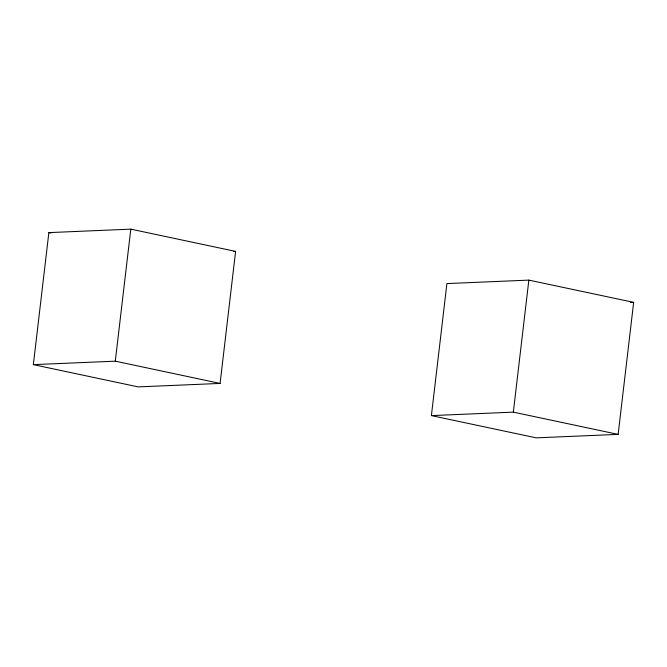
<?xml version="1.0" encoding="UTF-8"?>
<svg xmlns="http://www.w3.org/2000/svg" width="667" height="667" viewBox="0 0 667 667"><rect width="100%" height="100%" fill="white"/><g stroke="black" fill="none" stroke-linecap="round" stroke-linejoin="round"><path stroke-width="1" d="M33.35 364.641L48.858 232.616L130.799 229.148L235.601 251.392L220.093 383.425L138.152 386.885L33.35 364.641L115.291 361.172L220.093 383.425M115.291 361.172L130.799 229.148M431.399 415.608L446.907 283.575L528.848 280.115L633.65 302.359L618.142 434.384L536.201 437.852L431.399 415.608L513.34 412.139L618.142 434.384M513.34 412.139L528.848 280.115M233.525 251.484L235.601 251.392M630.54 302.493L633.65 302.359M48.858 232.616L50.892 233.041"/></g></svg>
